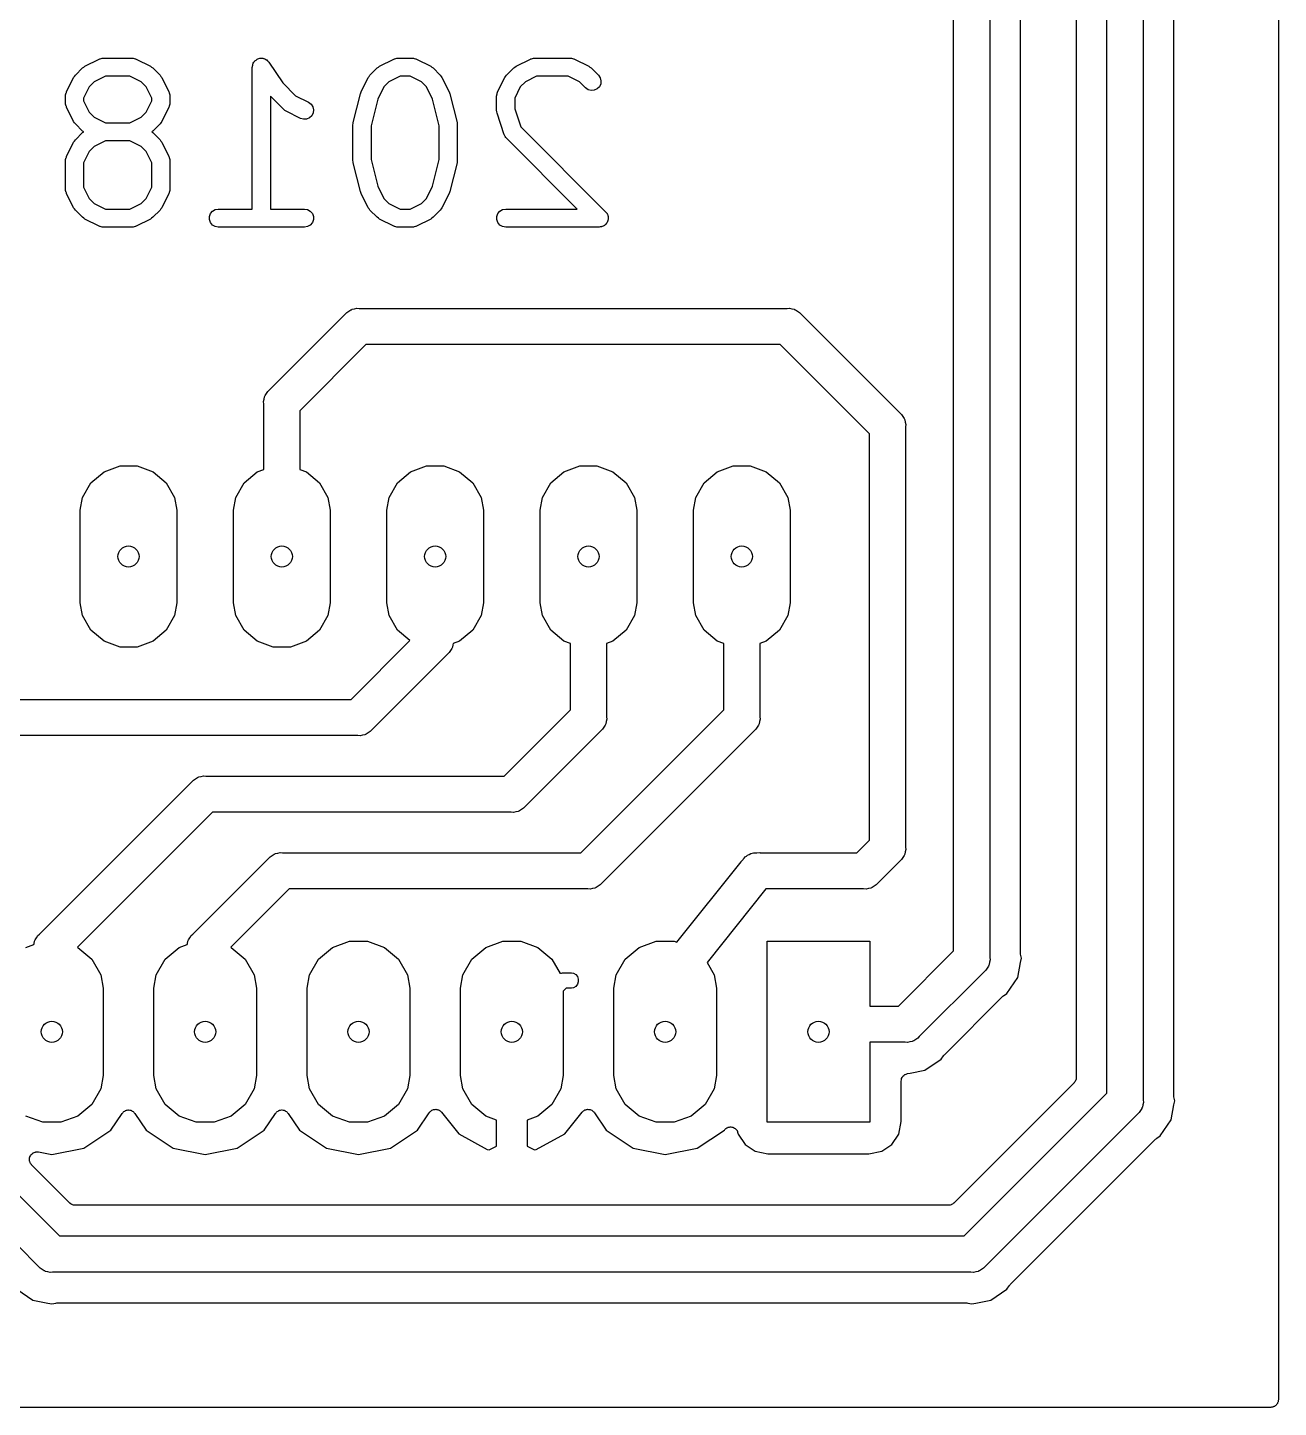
# Model space of a CAD drawing. Extents: x 99.1 to 195.6, y -78.7 to -33.
# Drawn here: x 174.86 to 195.58, y -78.74 to -55.88 of the extents above; entities that cross this region are included whole.
import ezdxf

# ---------------------------------------------------------------- set-up
doc = ezdxf.new("R2010")
doc.units = 0
doc.header["$MEASUREMENT"] = 0
doc.layers.add('BLACK', color=7, linetype='CONTINUOUS')

msp = doc.modelspace()

# ---------------------------------------------------------------- linework, layer by layer
at = {"layer": 'BLACK', "linetype": 'CONTINUOUS'}
for p, q in [((195.58, -33.147), (195.58, -78.613)), ((192.74, -73.5357), (192.74, -46.581)), ((193.34, -46.581), (193.34, -73.6469)), ((192.232, -46.9414), (192.232, -73.2727)), ((193.848, -73.5679), (193.848, -46.9414)), ((190.8, -54.6231), (190.8, -71.2869)), ((190.2, -71.1757), (190.2, -54.7343)), ((191.308, -71.2079), (191.308, -54.7021)), ((175.807, -56.5208), (176.045, -56.4018)), ((176.045, -56.4018), (176.054, -56.3993)), ((176.054, -56.3993), (176.061, -56.395)), ((176.061, -56.395), (176.078, -56.3919)), ((176.078, -56.3919), (176.095, -56.3869)), ((176.095, -56.3869), (176.104, -56.3875)), ((176.104, -56.3875), (176.112, -56.386)), ((176.112, -56.386), (176.589, -56.386)), ((176.589, -56.386), (176.597, -56.3875)), ((176.597, -56.3875), (176.606, -56.3869)), ((176.606, -56.3869), (176.623, -56.3919)), ((176.623, -56.3919), (176.64, -56.395)), ((176.64, -56.395), (176.647, -56.3993)), ((176.647, -56.3993), (176.656, -56.4018)), ((176.656, -56.4018), (176.894, -56.5208)), ((178.597, -56.4695), (178.608, -56.455)), ((178.608, -56.455), (178.617, -56.4395)), ((178.617, -56.4395), (178.623, -56.4342)), ((178.623, -56.4342), (178.628, -56.4275)), ((178.628, -56.4275), (178.643, -56.4176)), ((178.643, -56.4176), (178.656, -56.406)), ((178.656, -56.406), (178.664, -56.4032)), ((178.664, -56.4032), (178.671, -56.3986)), ((178.671, -56.3986), (178.689, -56.3944)), ((178.689, -56.3944), (178.705, -56.3882)), ((178.705, -56.3882), (178.714, -56.3882)), ((178.714, -56.3882), (178.722, -56.3863)), ((178.722, -56.3863), (178.74, -56.3882)), ((178.74, -56.3882), (178.757, -56.3882)), ((178.757, -56.3882), (178.765, -56.3911)), ((178.765, -56.3911), (178.774, -56.392)), ((178.774, -56.392), (178.79, -56.3999)), ((178.79, -56.3999), (178.806, -56.406)), ((178.806, -56.406), (178.813, -56.4114)), ((178.813, -56.4114), (178.82, -56.4151)), ((178.82, -56.4151), (178.833, -56.428)), ((178.833, -56.428), (178.846, -56.4395)), ((178.846, -56.4395), (178.85, -56.4467)), ((178.85, -56.4467), (178.856, -56.4527)), ((178.856, -56.4527), (179.086, -56.7975)), ((180.688, -56.5208), (180.926, -56.4018)), ((180.926, -56.4018), (180.935, -56.3993)), ((180.935, -56.3993), (180.942, -56.395)), ((180.942, -56.395), (180.959, -56.3919)), ((180.959, -56.3919), (180.976, -56.3869)), ((180.976, -56.3869), (180.985, -56.3875)), ((180.985, -56.3875), (180.993, -56.386)), ((180.993, -56.386), (181.231, -56.386)), ((181.231, -56.386), (181.24, -56.3875)), ((181.24, -56.3875), (181.249, -56.3869)), ((181.249, -56.3869), (181.265, -56.3919)), ((181.265, -56.3919), (181.283, -56.395)), ((181.283, -56.395), (181.29, -56.3993)), ((181.29, -56.3993), (181.299, -56.4018)), ((181.299, -56.4018), (181.537, -56.5208)), ((182.95, -56.5208), (183.188, -56.4018)), ((183.188, -56.4018), (183.196, -56.3993)), ((183.196, -56.3993), (183.204, -56.395)), ((183.204, -56.395), (183.221, -56.3919)), ((183.221, -56.3919), (183.238, -56.3869)), ((183.238, -56.3869), (183.247, -56.3875)), ((183.247, -56.3875), (183.255, -56.386)), ((183.255, -56.386), (183.85, -56.386)), ((183.85, -56.386), (183.859, -56.3875)), ((183.859, -56.3875), (183.868, -56.3869)), ((183.868, -56.3869), (183.884, -56.3919)), ((183.884, -56.3919), (183.902, -56.395)), ((183.902, -56.395), (183.909, -56.3993)), ((183.909, -56.3993), (183.918, -56.4018)), ((183.918, -56.4018), (184.156, -56.5208)), ((175.621, -56.707), (175.635, -56.6877)), ((175.635, -56.6877), (175.649, -56.668)), ((175.649, -56.668), (175.768, -56.5489)), ((175.768, -56.5489), (175.788, -56.5352)), ((175.788, -56.5352), (175.807, -56.5208)), ((176.148, -56.686), (175.963, -56.7783)), ((176.553, -56.686), (176.148, -56.686)), ((176.738, -56.7783), (176.553, -56.686)), ((176.894, -56.5208), (176.913, -56.5352)), ((176.913, -56.5352), (176.933, -56.5489)), ((176.933, -56.5489), (177.052, -56.668)), ((177.052, -56.668), (177.066, -56.6877)), ((177.066, -56.6877), (177.08, -56.707)), ((178.581, -56.536), (178.583, -56.5278)), ((178.581, -58.886), (178.581, -56.536)), ((178.582, -56.5195), (178.587, -56.5023)), ((178.583, -56.5278), (178.582, -56.5195)), ((178.587, -56.5023), (178.59, -56.4846)), ((178.59, -56.4846), (178.595, -56.4774)), ((178.595, -56.4774), (178.597, -56.4695)), ((180.502, -56.707), (180.516, -56.6877)), ((180.516, -56.6877), (180.53, -56.668)), ((180.53, -56.668), (180.649, -56.5489)), ((180.649, -56.5489), (180.669, -56.5352)), ((180.669, -56.5352), (180.688, -56.5208)), ((181.029, -56.686), (180.844, -56.7783)), ((181.196, -56.686), (181.029, -56.686)), ((181.381, -56.7783), (181.196, -56.686)), ((181.537, -56.5208), (181.556, -56.5352)), ((181.556, -56.5352), (181.576, -56.5489)), ((181.576, -56.5489), (181.695, -56.668)), ((181.695, -56.668), (181.708, -56.6877)), ((181.708, -56.6877), (181.723, -56.707)), ((182.764, -56.707), (182.778, -56.6877)), ((182.778, -56.6877), (182.792, -56.668)), ((182.792, -56.668), (182.911, -56.5489)), ((182.911, -56.5489), (182.931, -56.5352)), ((182.931, -56.5352), (182.95, -56.5208)), ((183.291, -56.686), (183.106, -56.7783)), ((183.815, -56.686), (183.291, -56.686)), ((184, -56.7783), (183.815, -56.686)), ((184.156, -56.5208), (184.175, -56.5352)), ((184.175, -56.5352), (184.195, -56.5489)), ((184.195, -56.5489), (184.314, -56.668)), ((184.314, -56.668), (184.344, -56.7107)), ((175.502, -56.9451), (175.621, -56.707)), ((175.879, -56.8629), (175.786, -57.0476)), ((175.963, -56.7783), (175.879, -56.8629)), ((176.822, -56.8629), (176.738, -56.7783)), ((176.915, -57.0476), (176.822, -56.8629)), ((177.08, -56.707), (177.199, -56.9451)), ((179.086, -56.7975), (179.296, -57.0079)), ((180.383, -56.9451), (180.502, -56.707)), ((180.759, -56.8629), (180.659, -57.0645)), ((180.844, -56.7783), (180.759, -56.8629)), ((181.465, -56.8629), (181.381, -56.7783)), ((181.566, -57.0645), (181.465, -56.8629)), ((181.723, -56.707), (181.842, -56.9451)), ((182.645, -56.9451), (182.764, -56.707)), ((183.021, -56.8629), (182.929, -57.0476)), ((183.106, -56.7783), (183.021, -56.8629)), ((184.102, -56.8801), (184, -56.7783)), ((184.144, -56.91), (184.102, -56.8801)), ((184.195, -56.9235), (184.144, -56.91)), ((184.246, -56.9189), (184.195, -56.9235)), ((184.294, -56.8969), (184.246, -56.9189)), ((184.33, -56.8601), (184.294, -56.8969)), ((184.353, -56.8129), (184.33, -56.8601)), ((184.344, -56.7107), (184.357, -56.761)), ((184.357, -56.761), (184.353, -56.8129)), ((175.486, -57.0121), (175.488, -57.0036)), ((175.486, -57.1312), (175.486, -57.0121)), ((175.488, -57.1397), (175.486, -57.1312)), ((175.487, -56.995), (175.492, -56.9781)), ((175.488, -57.0036), (175.487, -56.995)), ((175.487, -57.1483), (175.488, -57.1397)), ((175.492, -57.1652), (175.487, -57.1483)), ((175.492, -56.9781), (175.495, -56.9608)), ((175.495, -56.9608), (175.5, -56.9533)), ((175.5, -56.9533), (175.502, -56.9451)), ((175.786, -57.0476), (175.786, -57.0958)), ((175.786, -57.0958), (175.879, -57.2804)), ((176.822, -57.2804), (176.915, -57.0958)), ((176.915, -57.0958), (176.915, -57.0476)), ((177.199, -56.9451), (177.201, -56.9533)), ((177.201, -56.9533), (177.206, -56.9608)), ((177.206, -56.9608), (177.209, -56.9781)), ((177.209, -56.9781), (177.214, -56.995)), ((177.214, -57.1483), (177.209, -57.1652)), ((177.214, -56.995), (177.213, -57.0036)), ((177.213, -57.0036), (177.215, -57.0121)), ((177.215, -57.1312), (177.213, -57.1397)), ((177.213, -57.1397), (177.214, -57.1483)), ((177.215, -57.0121), (177.215, -57.1312)), ((179.102, -57.2373), (178.881, -57.0171)), ((178.881, -57.0171), (178.881, -58.886)), ((179.296, -57.0079), (179.513, -57.1161)), ((179.513, -57.1161), (179.555, -57.1471)), ((179.555, -57.1471), (179.583, -57.1906)), ((180.253, -57.452), (180.372, -56.9758)), ((180.372, -56.9758), (180.378, -56.9608)), ((180.378, -56.9608), (180.383, -56.9451)), ((180.659, -57.0645), (180.548, -57.5068)), ((181.677, -57.5068), (181.566, -57.0645)), ((181.842, -56.9451), (181.846, -56.9608)), ((181.846, -56.9608), (181.853, -56.9758)), ((181.853, -56.9758), (181.972, -57.452)), ((182.629, -57.0121), (182.631, -57.0036)), ((182.629, -57.2502), (182.629, -57.0121)), ((182.63, -56.995), (182.635, -56.9781)), ((182.631, -57.0036), (182.63, -56.995)), ((182.635, -56.9781), (182.638, -56.9608)), ((182.638, -56.9608), (182.642, -56.9533)), ((182.642, -56.9533), (182.645, -56.9451)), ((182.929, -57.0476), (182.929, -57.2259)), ((175.495, -57.1825), (175.492, -57.1652)), ((175.5, -57.19), (175.495, -57.1825)), ((175.502, -57.1983), (175.5, -57.19)), ((175.621, -57.4364), (175.502, -57.1983)), ((175.879, -57.2804), (175.963, -57.3651)), ((175.963, -57.3651), (176.148, -57.4574)), ((176.553, -57.4574), (176.738, -57.3651)), ((176.738, -57.3651), (176.822, -57.2804)), ((177.199, -57.1983), (177.08, -57.4364)), ((177.201, -57.19), (177.199, -57.1983)), ((177.206, -57.1825), (177.201, -57.19)), ((177.209, -57.1652), (177.206, -57.1825)), ((179.121, -57.251), (179.102, -57.2373)), ((179.141, -57.2654), (179.121, -57.251)), ((179.379, -57.3844), (179.141, -57.2654)), ((179.528, -57.3754), (179.481, -57.3961)), ((179.566, -57.3396), (179.528, -57.3754)), ((179.589, -57.293), (179.566, -57.3396)), ((179.583, -57.1906), (179.595, -57.2413)), ((179.595, -57.2413), (179.589, -57.293)), ((182.633, -57.2739), (182.629, -57.2502)), ((182.637, -57.2977), (182.633, -57.2739)), ((182.756, -57.6548), (182.637, -57.2977)), ((182.929, -57.2259), (183.029, -57.5264)), ((175.635, -57.4557), (175.621, -57.4364)), ((175.649, -57.4754), (175.635, -57.4557)), ((175.768, -57.5944), (175.649, -57.4754)), ((175.787, -57.6074), (175.768, -57.5944)), ((176.148, -57.4574), (176.553, -57.4574)), ((176.933, -57.5944), (176.914, -57.6074)), ((177.052, -57.4754), (176.933, -57.5944)), ((177.066, -57.4557), (177.052, -57.4754)), ((177.08, -57.4364), (177.066, -57.4557)), ((179.429, -57.3993), (179.379, -57.3844)), ((179.481, -57.3961), (179.429, -57.3993)), ((180.248, -57.4883), (180.251, -57.4703)), ((180.248, -58.0836), (180.248, -57.4883)), ((180.251, -57.4703), (180.253, -57.452)), ((180.548, -57.5068), (180.548, -58.0651)), ((181.677, -58.0651), (181.677, -57.5068)), ((181.972, -57.452), (181.973, -57.4703)), ((181.973, -57.4703), (181.977, -57.4883)), ((181.977, -57.4883), (181.977, -58.0836)), ((183.029, -57.5264), (184.433, -58.9299)), ((175.502, -58.0165), (175.621, -57.7784)), ((175.621, -57.7784), (175.635, -57.7591)), ((175.635, -57.7591), (175.649, -57.7394)), ((175.649, -57.7394), (175.768, -57.6204)), ((175.768, -57.6204), (175.787, -57.6074)), ((176.148, -57.7574), (175.963, -57.8497)), ((176.553, -57.7574), (176.148, -57.7574)), ((176.738, -57.8497), (176.553, -57.7574)), ((176.914, -57.6074), (176.933, -57.6204)), ((176.933, -57.6204), (177.052, -57.7394)), ((177.052, -57.7394), (177.066, -57.7591)), ((177.066, -57.7591), (177.08, -57.7784)), ((177.08, -57.7784), (177.199, -58.0165)), ((182.76, -57.6624), (182.756, -57.6548)), ((182.762, -57.6708), (182.76, -57.6624)), ((182.772, -57.6852), (182.762, -57.6708)), ((182.781, -57.7006), (182.772, -57.6852)), ((182.787, -57.7064), (182.781, -57.7006)), ((182.792, -57.7134), (182.787, -57.7064)), ((183.965, -58.886), (182.792, -57.7134)), ((175.487, -58.0664), (175.492, -58.0496)), ((175.492, -58.0496), (175.495, -58.0323)), ((175.495, -58.0323), (175.5, -58.0248)), ((175.5, -58.0248), (175.502, -58.0165)), ((175.879, -57.9343), (175.786, -58.119)), ((175.963, -57.8497), (175.879, -57.9343)), ((176.822, -57.9343), (176.738, -57.8497)), ((176.915, -58.119), (176.822, -57.9343)), ((177.199, -58.0165), (177.201, -58.0248)), ((177.201, -58.0248), (177.206, -58.0323)), ((177.206, -58.0323), (177.209, -58.0496)), ((177.209, -58.0496), (177.214, -58.0664)), ((175.486, -58.0836), (175.488, -58.0751)), ((175.486, -58.5598), (175.486, -58.0836)), ((175.488, -58.0751), (175.487, -58.0664)), ((175.786, -58.119), (175.786, -58.5244)), ((176.915, -58.5244), (176.915, -58.119)), ((177.214, -58.0664), (177.213, -58.0751)), ((177.213, -58.0751), (177.215, -58.0836)), ((177.215, -58.0836), (177.215, -58.5598)), ((180.251, -58.1016), (180.248, -58.0836)), ((180.253, -58.12), (180.251, -58.1016)), ((180.372, -58.5961), (180.253, -58.12)), ((180.548, -58.0651), (180.659, -58.5074)), ((181.566, -58.5074), (181.677, -58.0651)), ((181.972, -58.12), (181.853, -58.5961)), ((181.973, -58.1016), (181.972, -58.12)), ((181.977, -58.0836), (181.973, -58.1016)), ((180.659, -58.5074), (180.759, -58.709)), ((181.465, -58.709), (181.566, -58.5074)), ((175.488, -58.5683), (175.486, -58.5598)), ((175.487, -58.5769), (175.488, -58.5683)), ((175.492, -58.5938), (175.487, -58.5769)), ((175.495, -58.6111), (175.492, -58.5938)), ((175.5, -58.6186), (175.495, -58.6111)), ((175.502, -58.6268), (175.5, -58.6186)), ((175.621, -58.8649), (175.502, -58.6268)), ((175.786, -58.5244), (175.879, -58.709)), ((175.879, -58.709), (175.963, -58.7936)), ((176.738, -58.7936), (176.822, -58.709)), ((176.822, -58.709), (176.915, -58.5244)), ((177.199, -58.6268), (177.08, -58.8649)), ((177.201, -58.6186), (177.199, -58.6268)), ((177.206, -58.6111), (177.201, -58.6186)), ((177.209, -58.5938), (177.206, -58.6111)), ((177.214, -58.5769), (177.209, -58.5938)), ((177.215, -58.5598), (177.213, -58.5683)), ((177.213, -58.5683), (177.214, -58.5769)), ((180.378, -58.6111), (180.372, -58.5961)), ((180.383, -58.6268), (180.378, -58.6111)), ((180.502, -58.8649), (180.383, -58.6268)), ((180.759, -58.709), (180.844, -58.7936)), ((181.381, -58.7936), (181.465, -58.709)), ((181.842, -58.6268), (181.723, -58.8649)), ((181.846, -58.6111), (181.842, -58.6268)), ((181.853, -58.5961), (181.846, -58.6111)), ((175.635, -58.8842), (175.621, -58.8649)), ((175.649, -58.9039), (175.635, -58.8842)), ((175.768, -59.023), (175.649, -58.9039)), ((175.963, -58.7936), (176.148, -58.886)), ((176.148, -58.886), (176.553, -58.886)), ((176.553, -58.886), (176.738, -58.7936)), ((177.052, -58.9039), (176.933, -59.023)), ((177.066, -58.8842), (177.052, -58.9039)), ((177.08, -58.8649), (177.066, -58.8842)), ((177.869, -59.0099), (177.887, -58.961)), ((177.887, -58.961), (177.921, -58.921)), ((177.921, -58.921), (177.966, -58.895)), ((177.966, -58.895), (178.017, -58.886)), ((178.017, -58.886), (178.581, -58.886)), ((178.881, -58.886), (179.446, -58.886)), ((179.446, -58.886), (179.497, -58.895)), ((179.497, -58.895), (179.542, -58.921)), ((179.542, -58.921), (179.576, -58.961)), ((179.576, -58.961), (179.593, -59.0099)), ((180.516, -58.8842), (180.502, -58.8649)), ((180.53, -58.9039), (180.516, -58.8842)), ((180.649, -59.023), (180.53, -58.9039)), ((180.844, -58.7936), (181.029, -58.886)), ((181.029, -58.886), (181.196, -58.886)), ((181.196, -58.886), (181.381, -58.7936)), ((181.695, -58.9039), (181.576, -59.023)), ((181.708, -58.8842), (181.695, -58.9039)), ((181.723, -58.8649), (181.708, -58.8842)), ((182.631, -59.0099), (182.649, -58.961)), ((182.649, -58.961), (182.683, -58.921)), ((182.683, -58.921), (182.728, -58.895)), ((182.728, -58.895), (182.779, -58.886)), ((182.779, -58.886), (183.965, -58.886)), ((184.433, -58.9299), (184.444, -58.9459)), ((184.444, -58.9459), (184.457, -58.961)), ((184.457, -58.961), (184.459, -58.9672)), ((184.459, -58.9672), (184.463, -58.9726)), ((184.463, -58.9726), (184.468, -58.9915)), ((175.788, -59.0367), (175.768, -59.023)), ((175.807, -59.0511), (175.788, -59.0367)), ((176.045, -59.1701), (175.807, -59.0511)), ((176.054, -59.1726), (176.045, -59.1701)), ((176.061, -59.1769), (176.054, -59.1726)), ((176.078, -59.18), (176.061, -59.1769)), ((176.095, -59.185), (176.078, -59.18)), ((176.104, -59.1845), (176.095, -59.185)), ((176.112, -59.186), (176.104, -59.1845)), ((176.589, -59.186), (176.112, -59.186)), ((176.597, -59.1844), (176.589, -59.186)), ((176.606, -59.185), (176.597, -59.1844)), ((176.623, -59.18), (176.606, -59.185)), ((176.64, -59.1769), (176.623, -59.18)), ((176.647, -59.1726), (176.64, -59.1769)), ((176.656, -59.1701), (176.647, -59.1726)), ((176.894, -59.0511), (176.656, -59.1701)), ((176.913, -59.0367), (176.894, -59.0511)), ((176.933, -59.023), (176.913, -59.0367)), ((177.869, -59.062), (177.869, -59.0099)), ((177.887, -59.111), (177.869, -59.062)), ((177.921, -59.1509), (177.887, -59.111)), ((177.966, -59.1769), (177.921, -59.1509)), ((178.017, -59.186), (177.966, -59.1769)), ((179.446, -59.186), (178.017, -59.186)), ((179.497, -59.1769), (179.446, -59.186)), ((179.542, -59.1509), (179.497, -59.1769)), ((179.576, -59.111), (179.542, -59.1509)), ((179.593, -59.062), (179.576, -59.111)), ((179.593, -59.0099), (179.593, -59.062)), ((180.669, -59.0368), (180.649, -59.023)), ((180.688, -59.0511), (180.669, -59.0368)), ((180.926, -59.1701), (180.688, -59.0511)), ((180.935, -59.1726), (180.926, -59.1701)), ((180.942, -59.1769), (180.935, -59.1726)), ((180.959, -59.18), (180.942, -59.1769)), ((180.976, -59.185), (180.959, -59.18)), ((180.985, -59.1845), (180.976, -59.185)), ((180.993, -59.186), (180.985, -59.1845)), ((181.231, -59.186), (180.993, -59.186)), ((181.24, -59.1844), (181.231, -59.186)), ((181.249, -59.185), (181.24, -59.1844)), ((181.265, -59.18), (181.249, -59.185)), ((181.283, -59.1769), (181.265, -59.18)), ((181.29, -59.1726), (181.283, -59.1769)), ((181.299, -59.1701), (181.29, -59.1726)), ((181.537, -59.0511), (181.299, -59.1701)), ((181.556, -59.0367), (181.537, -59.0511)), ((181.576, -59.023), (181.556, -59.0367)), ((182.631, -59.062), (182.631, -59.0099)), ((182.649, -59.111), (182.631, -59.062)), ((182.683, -59.1509), (182.649, -59.111)), ((182.728, -59.1769), (182.683, -59.1509)), ((182.779, -59.186), (182.728, -59.1769)), ((184.327, -59.186), (182.779, -59.186)), ((184.346, -59.1825), (184.327, -59.186)), ((184.365, -59.1808), (184.346, -59.1825)), ((184.371, -59.1781), (184.365, -59.1808)), ((184.378, -59.1769), (184.371, -59.1781)), ((184.395, -59.1671), (184.378, -59.1769)), ((184.413, -59.1588), (184.395, -59.1671)), ((184.417, -59.1542), (184.413, -59.1588)), ((184.423, -59.1509), (184.417, -59.1542)), ((184.436, -59.1358), (184.423, -59.1509)), ((184.45, -59.122), (184.436, -59.1358)), ((184.452, -59.116), (184.45, -59.122)), ((184.457, -59.111), (184.452, -59.116)), ((184.463, -59.0925), (184.457, -59.111)), ((184.472, -59.0748), (184.463, -59.0925)), ((184.468, -58.9915), (184.474, -59.0099)), ((184.474, -59.062), (184.472, -59.0682)), ((184.472, -59.0682), (184.472, -59.0748)), ((184.474, -59.0099), (184.474, -59.0165)), ((184.474, -59.0165), (184.476, -59.0229)), ((184.476, -59.0229), (184.474, -59.0424)), ((184.474, -59.0424), (184.474, -59.062)), ((180.179, -60.5797), (180.211, -60.5569)), ((180.211, -60.5569), (180.224, -60.5534)), ((180.224, -60.5534), (180.236, -60.5467)), ((180.236, -60.5467), (180.275, -60.5398)), ((180.275, -60.5398), (180.313, -60.5295)), ((180.313, -60.5295), (180.353, -60.533)), ((180.353, -60.533), (187.439, -60.533)), ((187.439, -60.533), (187.479, -60.5295)), ((187.479, -60.5295), (187.517, -60.5398)), ((187.517, -60.5398), (187.556, -60.5467)), ((187.556, -60.5467), (187.568, -60.5534)), ((187.568, -60.5534), (187.581, -60.5569)), ((187.581, -60.5569), (187.613, -60.5797)), ((178.867, -61.8816), (180.119, -60.6301)), ((180.119, -60.6301), (180.144, -60.5996)), ((180.144, -60.5996), (180.179, -60.5797)), ((187.613, -60.5797), (187.648, -60.5996)), ((187.648, -60.5996), (187.673, -60.6301)), ((187.673, -60.6301), (189.306, -62.2626)), ((180.464, -61.133), (179.37, -62.2273)), ((187.328, -61.133), (180.464, -61.133)), ((188.803, -62.6083), (187.328, -61.133)), ((178.794, -61.9743), (178.817, -61.9417)), ((178.817, -61.9417), (178.837, -61.9072)), ((178.837, -61.9072), (178.867, -61.8816)), ((178.767, -62.0764), (178.777, -62.038)), ((178.77, -62.1161), (178.767, -62.0764)), ((178.77, -63.2008), (178.77, -62.1161)), ((178.777, -62.038), (178.784, -61.9988)), ((178.784, -61.9988), (178.79, -61.9872)), ((178.79, -61.9872), (178.794, -61.9743)), ((179.37, -62.2273), (179.37, -63.2008)), ((189.306, -62.2626), (189.336, -62.2882)), ((189.336, -62.2882), (189.356, -62.3227)), ((189.356, -62.3227), (189.379, -62.3553)), ((189.379, -62.3553), (189.383, -62.3682)), ((189.383, -62.3682), (189.389, -62.3798)), ((189.389, -62.3798), (189.396, -62.419)), ((188.803, -69.3447), (188.803, -62.6083)), ((189.396, -62.419), (189.406, -62.4574)), ((189.406, -62.4574), (189.403, -62.4971)), ((189.403, -62.4971), (189.403, -69.4559)), ((175.908, -63.4208), (176.124, -63.2395)), ((176.124, -63.2395), (176.389, -63.143)), ((176.389, -63.143), (176.671, -63.143)), ((176.671, -63.143), (176.936, -63.2395)), ((176.936, -63.2395), (177.152, -63.4208)), ((178.448, -63.4208), (178.664, -63.2395)), ((178.664, -63.2395), (178.77, -63.2008)), ((179.37, -63.2008), (179.476, -63.2395)), ((179.476, -63.2395), (179.692, -63.4208)), ((180.988, -63.4208), (181.204, -63.2395)), ((181.204, -63.2395), (181.469, -63.143)), ((181.469, -63.143), (181.751, -63.143)), ((181.751, -63.143), (182.016, -63.2395)), ((182.016, -63.2395), (182.232, -63.4208)), ((183.528, -63.4208), (183.744, -63.2395)), ((183.744, -63.2395), (184.009, -63.143)), ((184.009, -63.143), (184.291, -63.143)), ((184.291, -63.143), (184.556, -63.2395)), ((184.556, -63.2395), (184.772, -63.4208)), ((186.068, -63.4208), (186.284, -63.2395)), ((186.284, -63.2395), (186.549, -63.143)), ((186.549, -63.143), (186.831, -63.143)), ((186.831, -63.143), (187.096, -63.2395)), ((187.096, -63.2395), (187.312, -63.4208)), ((175.767, -63.6652), (175.908, -63.4208)), ((177.152, -63.4208), (177.293, -63.6652)), ((178.307, -63.6652), (178.448, -63.4208)), ((179.692, -63.4208), (179.833, -63.6652)), ((180.847, -63.6652), (180.988, -63.4208)), ((182.232, -63.4208), (182.373, -63.6652)), ((183.387, -63.6652), (183.528, -63.4208)), ((184.772, -63.4208), (184.913, -63.6652)), ((185.927, -63.6652), (186.068, -63.4208)), ((187.312, -63.4208), (187.453, -63.6652)), ((175.73, -63.873), (175.767, -63.6652)), ((177.293, -63.6652), (177.33, -63.873)), ((178.27, -63.873), (178.307, -63.6652)), ((179.833, -63.6652), (179.87, -63.873)), ((180.81, -63.873), (180.847, -63.6652)), ((182.373, -63.6652), (182.41, -63.873)), ((183.35, -63.873), (183.387, -63.6652)), ((184.913, -63.6652), (184.95, -63.873)), ((185.89, -63.873), (185.927, -63.6652)), ((187.453, -63.6652), (187.49, -63.873)), ((175.73, -65.413), (175.73, -63.873)), ((177.33, -63.873), (177.33, -65.413)), ((178.27, -65.413), (178.27, -63.873)), ((179.87, -63.873), (179.87, -65.413)), ((180.81, -65.413), (180.81, -63.873)), ((182.41, -63.873), (182.41, -65.413)), ((183.35, -65.413), (183.35, -63.873)), ((184.95, -63.873), (184.95, -65.413)), ((185.89, -65.413), (185.89, -63.873)), ((187.49, -63.873), (187.49, -65.413)), ((175.767, -65.6208), (175.73, -65.413)), ((177.33, -65.413), (177.293, -65.6208)), ((178.307, -65.6208), (178.27, -65.413)), ((179.87, -65.413), (179.833, -65.6208)), ((180.847, -65.6208), (180.81, -65.413)), ((182.41, -65.413), (182.373, -65.6208)), ((183.387, -65.6208), (183.35, -65.413)), ((184.95, -65.413), (184.913, -65.6208)), ((185.927, -65.6208), (185.89, -65.413)), ((187.49, -65.413), (187.453, -65.6208)), ((175.908, -65.8652), (175.767, -65.6208)), ((177.293, -65.6208), (177.152, -65.8652)), ((178.448, -65.8652), (178.307, -65.6208)), ((179.833, -65.6208), (179.692, -65.8652)), ((180.988, -65.8652), (180.847, -65.6208)), ((182.373, -65.6208), (182.232, -65.8652)), ((183.528, -65.8652), (183.387, -65.6208)), ((184.913, -65.6208), (184.772, -65.8652)), ((186.068, -65.8652), (185.927, -65.6208)), ((187.453, -65.6208), (187.312, -65.8652)), ((176.124, -66.0465), (175.908, -65.8652)), ((176.389, -66.143), (176.124, -66.0465)), ((176.936, -66.0465), (176.671, -66.143)), ((177.152, -65.8652), (176.936, -66.0465)), ((178.664, -66.0465), (178.448, -65.8652)), ((178.929, -66.143), (178.664, -66.0465)), ((179.476, -66.0465), (179.211, -66.143)), ((179.692, -65.8652), (179.476, -66.0465)), ((180.216, -67.01), (181.19, -66.0353)), ((181.19, -66.0353), (180.988, -65.8652)), ((182.016, -66.0465), (181.908, -66.0858)), ((182.232, -65.8652), (182.016, -66.0465)), ((183.744, -66.0465), (183.528, -65.8652)), ((183.85, -66.0852), (183.744, -66.0465)), ((184.556, -66.0465), (184.45, -66.0852)), ((184.772, -65.8652), (184.556, -66.0465)), ((186.284, -66.0465), (186.068, -65.8652)), ((186.39, -66.0852), (186.284, -66.0465)), ((187.096, -66.0465), (186.99, -66.0852)), ((187.312, -65.8652), (187.096, -66.0465)), ((176.671, -66.143), (176.389, -66.143)), ((179.211, -66.143), (178.929, -66.143)), ((181.813, -66.2614), (180.561, -67.5129)), ((181.843, -66.2358), (181.813, -66.2614)), ((181.863, -66.2013), (181.843, -66.2358)), ((181.886, -66.1687), (181.863, -66.2013)), ((181.89, -66.1558), (181.886, -66.1687)), ((181.896, -66.1442), (181.89, -66.1558)), ((181.903, -66.105), (181.896, -66.1442)), ((181.908, -66.0858), (181.903, -66.105)), ((183.85, -67.1857), (183.85, -66.0852)), ((184.45, -66.0852), (184.45, -67.2969)), ((186.39, -67.1857), (186.39, -66.0852)), ((186.99, -66.0852), (186.99, -67.2969)), ((174.526, -67.01), (180.216, -67.01)), ((182.756, -68.28), (183.85, -67.1857)), ((184.026, -69.55), (186.39, -67.1857)), ((184.43, -67.4258), (184.426, -67.4387)), ((184.436, -67.4142), (184.43, -67.4258)), ((184.443, -67.375), (184.436, -67.4142)), ((184.453, -67.3366), (184.443, -67.375)), ((184.45, -67.2969), (184.453, -67.3366)), ((186.97, -67.4258), (186.966, -67.4387)), ((186.976, -67.4142), (186.97, -67.4258)), ((186.983, -67.375), (186.976, -67.4142)), ((186.993, -67.3366), (186.983, -67.375)), ((186.99, -67.2969), (186.993, -67.3366)), ((180.327, -67.61), (174.606, -67.61)), ((180.367, -67.6135), (180.327, -67.61)), ((180.405, -67.6032), (180.367, -67.6135)), ((180.444, -67.5963), (180.405, -67.6032)), ((180.456, -67.5896), (180.444, -67.5963)), ((180.469, -67.5861), (180.456, -67.5896)), ((180.501, -67.5633), (180.469, -67.5861)), ((180.536, -67.5434), (180.501, -67.5633)), ((180.561, -67.5129), (180.536, -67.5434)), ((184.353, -67.5314), (183.101, -68.7829)), ((184.383, -67.5058), (184.353, -67.5314)), ((186.893, -67.5314), (184.371, -70.0529)), ((184.403, -67.4713), (184.383, -67.5058)), ((184.426, -67.4387), (184.403, -67.4713)), ((186.923, -67.5058), (186.893, -67.5314)), ((186.943, -67.4713), (186.923, -67.5058)), ((186.966, -67.4387), (186.943, -67.4713)), ((177.579, -68.3771), (177.604, -68.3466)), ((177.604, -68.3466), (177.639, -68.3267)), ((177.639, -68.3267), (177.671, -68.3039)), ((177.671, -68.3039), (177.684, -68.3004)), ((177.684, -68.3004), (177.696, -68.2937)), ((177.696, -68.2937), (177.735, -68.2868)), ((177.735, -68.2868), (177.773, -68.2765)), ((177.773, -68.2765), (177.813, -68.28)), ((177.813, -68.28), (182.756, -68.28)), ((175.057, -70.8986), (177.579, -68.3771)), ((183.101, -68.7829), (183.076, -68.8134)), ((177.924, -68.88), (175.687, -71.1177)), ((182.867, -68.88), (177.924, -68.88)), ((182.907, -68.8835), (182.867, -68.88)), ((182.945, -68.8732), (182.907, -68.8835)), ((182.984, -68.8663), (182.945, -68.8732)), ((182.996, -68.8596), (182.984, -68.8663)), ((183.009, -68.8561), (182.996, -68.8596)), ((183.041, -68.8333), (183.009, -68.8561)), ((183.076, -68.8134), (183.041, -68.8333)), ((188.598, -69.55), (188.803, -69.3447)), ((189.403, -69.4559), (189.406, -69.4956)), ((177.597, -70.8986), (178.849, -69.6471)), ((178.849, -69.6471), (178.874, -69.6166)), ((178.874, -69.6166), (178.909, -69.5967)), ((178.909, -69.5967), (178.941, -69.5739)), ((178.941, -69.5739), (178.954, -69.5704)), ((178.954, -69.5704), (178.966, -69.5637)), ((178.966, -69.5637), (179.005, -69.5568)), ((179.005, -69.5568), (179.043, -69.5465)), ((179.043, -69.5465), (179.083, -69.55)), ((179.083, -69.55), (184.026, -69.55)), ((185.614, -71.0329), (186.679, -69.7011)), ((186.679, -69.7011), (186.68, -69.6977)), ((186.68, -69.6977), (186.712, -69.6599)), ((186.712, -69.6599), (186.726, -69.6421)), ((186.726, -69.6421), (186.729, -69.6398)), ((186.729, -69.6398), (186.748, -69.6166)), ((186.748, -69.6166), (186.768, -69.6051)), ((186.768, -69.6051), (186.786, -69.5898)), ((186.786, -69.5898), (186.814, -69.5788)), ((186.814, -69.5788), (186.84, -69.5637)), ((186.84, -69.5637), (186.863, -69.5597)), ((186.863, -69.5597), (186.884, -69.5513)), ((186.884, -69.5513), (186.914, -69.5506)), ((186.914, -69.5506), (186.918, -69.55)), ((186.918, -69.55), (186.941, -69.55)), ((186.941, -69.55), (186.99, -69.5488)), ((186.99, -69.5488), (186.993, -69.55)), ((186.993, -69.55), (188.598, -69.55)), ((189.306, -69.6904), (188.943, -70.0529)), ((189.336, -69.6648), (189.306, -69.6904)), ((189.356, -69.6303), (189.336, -69.6648)), ((189.379, -69.5977), (189.356, -69.6303)), ((189.383, -69.5848), (189.379, -69.5977)), ((189.389, -69.5732), (189.383, -69.5848)), ((189.396, -69.534), (189.389, -69.5732)), ((189.406, -69.4956), (189.396, -69.534)), ((179.194, -70.15), (178.227, -71.1177)), ((184.137, -70.15), (179.194, -70.15)), ((184.177, -70.1535), (184.137, -70.15)), ((184.215, -70.1432), (184.177, -70.1535)), ((184.254, -70.1363), (184.215, -70.1432)), ((184.266, -70.1296), (184.254, -70.1363)), ((184.279, -70.1261), (184.266, -70.1296)), ((184.311, -70.1033), (184.279, -70.1261)), ((184.346, -70.0834), (184.311, -70.1033)), ((184.371, -70.0529), (184.346, -70.0834)), ((187.088, -70.15), (186.114, -71.3683)), ((188.709, -70.15), (187.088, -70.15)), ((188.749, -70.1535), (188.709, -70.15)), ((188.787, -70.1432), (188.749, -70.1535)), ((188.826, -70.1363), (188.787, -70.1432)), ((188.838, -70.1296), (188.826, -70.1363)), ((188.851, -70.1261), (188.838, -70.1296)), ((188.883, -70.1033), (188.851, -70.1261)), ((188.918, -70.0834), (188.883, -70.1033)), ((188.943, -70.0529), (188.918, -70.0834)), ((174.828, -71.1195), (174.963, -71.0707)), ((174.963, -71.0707), (174.967, -71.055)), ((174.967, -71.055), (174.974, -71.0158)), ((174.974, -71.0158), (174.98, -71.0042)), ((174.98, -71.0042), (174.984, -70.9913)), ((174.984, -70.9913), (175.007, -70.9587)), ((175.007, -70.9587), (175.027, -70.9242)), ((175.027, -70.9242), (175.057, -70.8986)), ((177.368, -71.1195), (177.503, -71.0707)), ((177.503, -71.0707), (177.507, -71.055)), ((177.507, -71.055), (177.514, -71.0158)), ((177.514, -71.0158), (177.52, -71.0042)), ((177.52, -71.0042), (177.524, -70.9913)), ((177.524, -70.9913), (177.547, -70.9587)), ((177.547, -70.9587), (177.567, -70.9242)), ((177.567, -70.9242), (177.597, -70.8986)), ((179.908, -71.1195), (180.19, -71.017)), ((180.19, -71.017), (180.49, -71.017)), ((180.49, -71.017), (180.772, -71.1195)), ((182.448, -71.1195), (182.73, -71.017)), ((182.73, -71.017), (183.03, -71.017)), ((183.03, -71.017), (183.312, -71.1195)), ((184.988, -71.1195), (185.27, -71.017)), ((185.27, -71.017), (185.57, -71.017)), ((185.57, -71.017), (185.614, -71.0329)), ((187.11, -74.017), (187.11, -71.017)), ((187.11, -71.017), (188.81, -71.017)), ((188.81, -71.017), (188.81, -72.09)), ((175.687, -71.1177), (175.692, -71.1195)), ((175.692, -71.1195), (175.921, -71.3122)), ((175.921, -71.3122), (176.071, -71.5718)), ((176.989, -71.5718), (177.139, -71.3122)), ((177.139, -71.3122), (177.368, -71.1195)), ((178.227, -71.1177), (178.232, -71.1195)), ((178.232, -71.1195), (178.461, -71.3122)), ((178.461, -71.3122), (178.611, -71.5718)), ((179.529, -71.5718), (179.679, -71.3122)), ((179.679, -71.3122), (179.908, -71.1195)), ((180.772, -71.1195), (181.001, -71.3122)), ((181.001, -71.3122), (181.151, -71.5718)), ((182.069, -71.5718), (182.219, -71.3122)), ((182.219, -71.3122), (182.448, -71.1195)), ((183.312, -71.1195), (183.541, -71.3122)), ((183.541, -71.3122), (183.679, -71.5512)), ((184.609, -71.5718), (184.759, -71.3122)), ((184.759, -71.3122), (184.988, -71.1195)), ((189.286, -72.09), (190.2, -71.1757)), ((190.8, -71.2869), (190.803, -71.3266)), ((191.31, -71.2202), (191.308, -71.2079)), ((191.31, -71.2327), (191.31, -71.2202)), ((191.324, -71.3), (191.31, -71.2327)), ((191.31, -71.3673), (191.324, -71.3)), ((183.679, -71.5512), (183.682, -71.5505)), ((183.682, -71.5505), (183.687, -71.5477)), ((183.687, -71.5477), (183.703, -71.5448)), ((183.703, -71.5448), (183.719, -71.5406)), ((183.719, -71.5406), (183.735, -71.542)), ((183.735, -71.542), (183.868, -71.542)), ((183.868, -71.542), (183.9, -71.5477)), ((183.9, -71.5477), (183.939, -71.5698)), ((186.114, -71.3683), (186.231, -71.5718)), ((190.703, -71.5214), (189.631, -72.5929)), ((190.733, -71.4958), (190.703, -71.5214)), ((190.753, -71.4613), (190.733, -71.4958)), ((190.776, -71.4287), (190.753, -71.4613)), ((190.78, -71.4158), (190.776, -71.4287)), ((190.786, -71.4042), (190.78, -71.4158)), ((190.793, -71.365), (190.786, -71.4042)), ((190.803, -71.3266), (190.793, -71.365)), ((191.261, -71.6153), (191.31, -71.3673)), ((176.071, -71.5718), (176.11, -71.7926)), ((176.95, -71.7926), (176.989, -71.5718)), ((178.611, -71.5718), (178.65, -71.7926)), ((179.49, -71.7926), (179.529, -71.5718)), ((181.151, -71.5718), (181.19, -71.7926)), ((182.03, -71.7926), (182.069, -71.5718)), ((183.939, -71.7642), (183.9, -71.7863)), ((183.939, -71.5698), (183.967, -71.6035)), ((183.967, -71.7305), (183.939, -71.7642)), ((183.967, -71.6035), (183.982, -71.645)), ((183.982, -71.689), (183.967, -71.7305)), ((183.982, -71.645), (183.982, -71.689)), ((184.57, -71.7926), (184.609, -71.5718)), ((186.231, -71.5718), (186.27, -71.7926)), ((191.083, -71.8825), (191.261, -71.6153)), ((176.11, -71.7926), (176.11, -73.2414)), ((176.95, -73.2414), (176.95, -71.7926)), ((178.65, -71.7926), (178.65, -73.2414)), ((179.49, -73.2414), (179.49, -71.7926)), ((181.19, -71.7926), (181.19, -73.2414)), ((182.03, -73.2414), (182.03, -71.7926)), ((183.782, -71.792), (183.73, -71.8438)), ((183.73, -71.8438), (183.73, -73.2414)), ((183.868, -71.792), (183.782, -71.792)), ((183.9, -71.7863), (183.868, -71.792)), ((184.57, -73.2414), (184.57, -71.7926)), ((186.27, -71.7926), (186.27, -73.2414)), ((190.046, -72.8962), (191.006, -71.9365)), ((191.006, -71.9365), (191.016, -71.9293)), ((191.016, -71.9293), (191.025, -71.9207)), ((191.025, -71.9207), (191.083, -71.8825)), ((188.81, -72.09), (189.286, -72.09)), ((189.397, -72.69), (188.81, -72.69)), ((188.81, -72.69), (188.81, -74.017)), ((189.437, -72.6935), (189.397, -72.69)), ((189.475, -72.6832), (189.437, -72.6935)), ((189.514, -72.6763), (189.475, -72.6832)), ((189.526, -72.6696), (189.514, -72.6763)), ((189.539, -72.6661), (189.526, -72.6696)), ((189.571, -72.6433), (189.539, -72.6661)), ((189.606, -72.6234), (189.571, -72.6433)), ((189.631, -72.5929), (189.606, -72.6234)), ((189.993, -72.9725), (190.031, -72.9155)), ((190.031, -72.9155), (190.039, -72.9065)), ((190.039, -72.9065), (190.046, -72.8962)), ((189.477, -73.2004), (189.725, -73.1511)), ((189.725, -73.1511), (189.993, -72.9725)), ((176.11, -73.2414), (176.071, -73.4622)), ((176.989, -73.4622), (176.95, -73.2414)), ((178.65, -73.2414), (178.611, -73.4622)), ((179.529, -73.4622), (179.49, -73.2414)), ((181.19, -73.2414), (181.151, -73.4622)), ((182.069, -73.4622), (182.03, -73.2414)), ((183.73, -73.2414), (183.691, -73.4622)), ((184.609, -73.4622), (184.57, -73.2414)), ((186.27, -73.2414), (186.231, -73.4622)), ((189.33, -73.3339), (189.334, -73.3135)), ((189.33, -74.0045), (189.33, -73.3339)), ((189.334, -73.3135), (189.337, -73.2931)), ((189.337, -73.2931), (189.338, -73.2918)), ((189.338, -73.2904), (189.348, -73.2725)), ((189.338, -73.2918), (189.338, -73.2904)), ((189.348, -73.2725), (189.358, -73.2544)), ((189.358, -73.2544), (189.359, -73.2535)), ((189.359, -73.2535), (189.36, -73.2522)), ((189.36, -73.2522), (189.376, -73.2389)), ((189.376, -73.2389), (189.392, -73.2253)), ((189.392, -73.2253), (189.393, -73.2248)), ((189.393, -73.2248), (189.394, -73.2239)), ((189.394, -73.2239), (189.413, -73.2168)), ((189.413, -73.2168), (189.433, -73.2093)), ((189.433, -73.2093), (189.477, -73.2004)), ((189.477, -73.2004), (189.477, -73.2004)), ((192.195, -73.3625), (190.203, -75.3548)), ((192.198, -73.3579), (192.195, -73.3625)), ((192.202, -73.3543), (192.198, -73.3579)), ((192.211, -73.34), (192.202, -73.3543)), ((192.22, -73.3264), (192.211, -73.34)), ((192.222, -73.321), (192.22, -73.3264)), ((192.224, -73.3161), (192.222, -73.321)), ((192.227, -73.2998), (192.224, -73.3161)), ((192.232, -73.2838), (192.227, -73.2998)), ((192.232, -73.2727), (192.231, -73.2782)), ((192.231, -73.2782), (192.232, -73.2838)), ((176.071, -73.4622), (175.921, -73.7218)), ((177.139, -73.7218), (176.989, -73.4622)), ((178.611, -73.4622), (178.461, -73.7218)), ((179.679, -73.7218), (179.529, -73.4622)), ((181.151, -73.4622), (181.001, -73.7218)), ((182.219, -73.7218), (182.069, -73.4622)), ((183.691, -73.4622), (183.541, -73.7218)), ((184.759, -73.7218), (184.609, -73.4622)), ((186.231, -73.4622), (186.081, -73.7218)), ((190.376, -75.9), (192.74, -73.5357)), ((193.85, -73.5802), (193.848, -73.5679)), ((193.85, -73.5927), (193.85, -73.5802)), ((193.864, -73.66), (193.85, -73.5927)), ((173.286, -73.8017), (175.384, -75.9)), ((175.921, -73.7218), (175.692, -73.9145)), ((176.449, -73.8429), (176.455, -73.8368)), ((176.455, -73.8368), (176.467, -73.8307)), ((176.467, -73.8307), (176.479, -73.823)), ((176.479, -73.823), (176.487, -73.821)), ((176.487, -73.821), (176.494, -73.8173)), ((176.494, -73.8173), (176.508, -73.8158)), ((176.508, -73.8158), (176.522, -73.8125)), ((176.522, -73.8125), (176.53, -73.8134)), ((176.53, -73.8134), (176.538, -73.8125)), ((176.538, -73.8125), (176.552, -73.8158)), ((176.552, -73.8158), (176.566, -73.8173)), ((176.566, -73.8173), (176.573, -73.821)), ((176.573, -73.821), (176.581, -73.823)), ((176.581, -73.823), (176.593, -73.8307)), ((176.593, -73.8307), (176.605, -73.8368)), ((176.605, -73.8368), (176.611, -73.8429)), ((177.368, -73.9145), (177.139, -73.7218)), ((178.461, -73.7218), (178.232, -73.9145)), ((178.989, -73.8429), (178.995, -73.8368)), ((178.995, -73.8368), (179.007, -73.8307)), ((179.007, -73.8307), (179.019, -73.823)), ((179.019, -73.823), (179.027, -73.821)), ((179.027, -73.821), (179.034, -73.8173)), ((179.034, -73.8173), (179.048, -73.8158)), ((179.048, -73.8158), (179.062, -73.8125)), ((179.062, -73.8125), (179.07, -73.8134)), ((179.07, -73.8134), (179.078, -73.8125)), ((179.078, -73.8125), (179.092, -73.8158)), ((179.092, -73.8158), (179.106, -73.8173)), ((179.106, -73.8173), (179.113, -73.821)), ((179.113, -73.821), (179.121, -73.823)), ((179.121, -73.823), (179.133, -73.8307)), ((179.133, -73.8307), (179.145, -73.8368)), ((179.145, -73.8368), (179.151, -73.8429)), ((179.908, -73.9145), (179.679, -73.7218)), ((181.001, -73.7218), (180.772, -73.9145)), ((181.522, -73.8445), (181.533, -73.8359)), ((181.533, -73.8359), (181.542, -73.826)), ((181.542, -73.826), (181.55, -73.8222)), ((181.55, -73.8222), (181.556, -73.817)), ((181.556, -73.817), (181.569, -73.8126)), ((181.569, -73.8126), (181.582, -73.8065)), ((181.582, -73.8065), (181.59, -73.8056)), ((181.59, -73.8056), (181.598, -73.8029)), ((181.598, -73.8029), (181.612, -73.8032)), ((181.612, -73.8032), (181.626, -73.8017)), ((181.626, -73.8017), (181.634, -73.8037)), ((181.634, -73.8037), (181.642, -73.8039)), ((181.642, -73.8039), (181.655, -73.8089)), ((181.655, -73.8089), (181.668, -73.8122)), ((181.668, -73.8122), (181.675, -73.8169)), ((181.675, -73.8169), (181.683, -73.82)), ((181.683, -73.82), (181.694, -73.829)), ((181.694, -73.829), (181.705, -73.8367)), ((181.705, -73.8367), (181.71, -73.8435)), ((182.448, -73.9145), (182.219, -73.7218)), ((183.541, -73.7218), (183.312, -73.9145)), ((184.05, -73.8435), (184.055, -73.8367)), ((184.055, -73.8367), (184.066, -73.829)), ((184.066, -73.829), (184.077, -73.82)), ((184.077, -73.82), (184.085, -73.8169)), ((184.085, -73.8169), (184.092, -73.8122)), ((184.092, -73.8122), (184.105, -73.8089)), ((184.105, -73.8089), (184.118, -73.8039)), ((184.118, -73.8039), (184.126, -73.8037)), ((184.126, -73.8037), (184.134, -73.8017)), ((184.134, -73.8017), (184.148, -73.8032)), ((184.148, -73.8032), (184.162, -73.8029)), ((184.162, -73.8029), (184.17, -73.8056)), ((184.17, -73.8056), (184.178, -73.8065)), ((184.178, -73.8065), (184.191, -73.8126)), ((184.191, -73.8126), (184.204, -73.817)), ((184.204, -73.817), (184.21, -73.8222)), ((184.21, -73.8222), (184.218, -73.826)), ((184.218, -73.826), (184.227, -73.8359)), ((184.227, -73.8359), (184.238, -73.8445)), ((184.988, -73.9145), (184.759, -73.7218)), ((186.081, -73.7218), (185.852, -73.9145)), ((193.293, -73.8213), (193.273, -73.8558)), ((193.316, -73.7887), (193.293, -73.8213)), ((193.32, -73.7758), (193.316, -73.7887)), ((193.326, -73.7642), (193.32, -73.7758)), ((193.333, -73.725), (193.326, -73.7642)), ((193.343, -73.6866), (193.333, -73.725)), ((193.34, -73.6469), (193.343, -73.6866)), ((193.801, -73.9753), (193.85, -73.7273)), ((193.85, -73.7273), (193.864, -73.66)), ((193.85, -73.7273), (193.85, -73.7273)), ((175.039, -76.4029), (172.653, -74.017)), ((175.11, -74.017), (174.828, -73.9145)), ((175.41, -74.017), (175.11, -74.017)), ((175.692, -73.9145), (175.41, -74.017)), ((176.239, -74.1461), (176.424, -73.8687)), ((176.424, -73.8687), (176.434, -73.8587)), ((176.434, -73.8587), (176.442, -73.8475)), ((176.442, -73.8475), (176.449, -73.8429)), ((176.611, -73.8429), (176.618, -73.8475)), ((176.618, -73.8475), (176.626, -73.8587)), ((176.626, -73.8587), (176.636, -73.8687)), ((176.636, -73.8687), (176.821, -74.1461)), ((177.65, -74.017), (177.368, -73.9145)), ((177.95, -74.017), (177.65, -74.017)), ((178.232, -73.9145), (177.95, -74.017)), ((178.779, -74.1461), (178.964, -73.8687)), ((178.964, -73.8687), (178.974, -73.8587)), ((178.974, -73.8587), (178.982, -73.8475)), ((178.982, -73.8475), (178.989, -73.8429)), ((179.151, -73.8429), (179.158, -73.8475)), ((179.158, -73.8475), (179.166, -73.8587)), ((179.166, -73.8587), (179.176, -73.8687)), ((179.176, -73.8687), (179.361, -74.1461)), ((180.19, -74.017), (179.908, -73.9145)), ((180.49, -74.017), (180.19, -74.017)), ((180.772, -73.9145), (180.49, -74.017)), ((181.319, -74.1461), (181.512, -73.8579)), ((181.512, -73.8579), (181.517, -73.8517)), ((181.517, -73.8517), (181.522, -73.8445)), ((181.71, -73.8435), (181.716, -73.8491)), ((181.716, -73.8491), (182.003, -74.2078)), ((182.626, -73.9791), (182.448, -73.9145)), ((182.626, -74.4106), (182.626, -73.9791)), ((183.312, -73.9145), (183.134, -73.9791)), ((183.134, -73.9791), (183.134, -74.4106)), ((183.757, -74.2078), (184.044, -73.8491)), ((184.044, -73.8491), (184.05, -73.8435)), ((184.238, -73.8445), (184.243, -73.8517)), ((184.243, -73.8517), (184.248, -73.8579)), ((184.248, -73.8579), (184.441, -74.1461)), ((185.27, -74.017), (184.988, -73.9145)), ((185.57, -74.017), (185.27, -74.017)), ((185.852, -73.9145), (185.57, -74.017)), ((188.81, -74.017), (187.11, -74.017)), ((189.289, -74.2152), (189.33, -74.0045)), ((193.243, -73.8814), (190.721, -76.4029)), ((193.273, -73.8558), (193.243, -73.8814)), ((193.623, -74.2425), (193.801, -73.9753)), ((175.79, -74.4462), (176.239, -74.1461)), ((176.821, -74.1461), (177.27, -74.4462)), ((178.33, -74.4462), (178.779, -74.1461)), ((179.361, -74.1461), (179.81, -74.4462)), ((180.87, -74.4462), (181.319, -74.1461)), ((182.003, -74.2078), (182.474, -74.4675)), ((183.286, -74.4675), (183.757, -74.2078)), ((184.441, -74.1461), (184.89, -74.4462)), ((185.95, -74.4462), (186.401, -74.1446)), ((186.401, -74.1446), (186.409, -74.1368)), ((186.409, -74.1368), (186.419, -74.1239)), ((186.419, -74.1239), (186.424, -74.121)), ((186.424, -74.121), (186.428, -74.117)), ((186.428, -74.117), (186.443, -74.1096)), ((186.443, -74.1096), (186.457, -74.101)), ((186.457, -74.101), (186.462, -74.0999)), ((186.462, -74.0999), (186.467, -74.0975)), ((186.467, -74.0975), (186.484, -74.0956)), ((186.484, -74.0956), (186.5, -74.0924)), ((186.5, -74.0924), (186.506, -74.0933)), ((186.506, -74.0933), (186.511, -74.0927)), ((186.511, -74.0927), (186.527, -74.0966)), ((186.527, -74.0966), (186.544, -74.0991)), ((186.544, -74.0991), (186.549, -74.1018)), ((186.549, -74.1018), (186.554, -74.1031)), ((186.554, -74.1031), (186.568, -74.1124)), ((186.568, -74.1124), (186.582, -74.1203)), ((186.582, -74.1203), (186.586, -74.1245)), ((186.586, -74.1245), (186.591, -74.1276)), ((186.591, -74.1276), (186.6, -74.141)), ((186.6, -74.141), (186.611, -74.1535)), ((186.611, -74.1535), (186.613, -74.1587)), ((186.613, -74.1587), (186.617, -74.1632)), ((186.617, -74.1632), (186.621, -74.1791)), ((186.621, -74.1791), (186.627, -74.1946)), ((186.627, -74.1946), (186.631, -74.2152)), ((186.631, -74.2152), (186.744, -74.3832)), ((189.176, -74.3832), (189.289, -74.2152)), ((193.546, -74.2965), (193.556, -74.2893)), ((193.556, -74.2893), (193.565, -74.2807)), ((193.565, -74.2807), (193.623, -74.2425)), ((174.948, -74.5253), (174.953, -74.5209)), ((174.953, -74.5209), (174.968, -74.516)), ((174.968, -74.516), (174.982, -74.5096)), ((174.982, -74.5096), (174.989, -74.509)), ((174.989, -74.509), (174.995, -74.5067)), ((174.995, -74.5067), (175.01, -74.5071)), ((175.01, -74.5071), (175.026, -74.5058)), ((175.026, -74.5058), (175.032, -74.5076)), ((175.032, -74.5076), (175.039, -74.5077)), ((175.039, -74.5077), (175.26, -74.5516)), ((175.26, -74.5516), (175.79, -74.4462)), ((177.27, -74.4462), (177.8, -74.5516)), ((177.8, -74.5516), (178.33, -74.4462)), ((179.81, -74.4462), (180.34, -74.5516)), ((180.34, -74.5516), (180.87, -74.4462)), ((182.474, -74.4675), (182.505, -74.4744)), ((182.505, -74.4744), (182.626, -74.4106)), ((183.134, -74.4106), (183.255, -74.4744)), ((183.255, -74.4744), (183.286, -74.4675)), ((184.89, -74.4462), (185.42, -74.5516)), ((185.42, -74.5516), (185.95, -74.4462)), ((186.744, -74.3832), (186.912, -74.4955)), ((186.912, -74.4955), (187.123, -74.5374)), ((188.797, -74.5374), (189.008, -74.4955)), ((189.008, -74.4955), (189.176, -74.3832)), ((191.136, -76.7062), (193.546, -74.2965)), ((174.888, -74.6295), (174.891, -74.6146)), ((174.889, -74.6364), (174.888, -74.6295)), ((174.888, -74.6433), (174.889, -74.6364)), ((174.892, -74.658), (174.888, -74.6433)), ((174.891, -74.6146), (174.892, -74.5994)), ((174.892, -74.5994), (174.895, -74.5931)), ((174.894, -74.6731), (174.892, -74.658)), ((174.898, -74.6792), (174.894, -74.6731)), ((174.895, -74.5931), (174.896, -74.5862)), ((174.896, -74.5862), (174.904, -74.5732)), ((174.899, -74.6859), (174.898, -74.6792)), ((174.908, -74.6984), (174.899, -74.6859)), ((174.904, -74.5732), (174.911, -74.5594)), ((174.916, -74.7118), (174.908, -74.6984)), ((174.911, -74.5594), (174.915, -74.5545)), ((174.915, -74.5545), (174.919, -74.5485)), ((174.921, -74.7164), (174.916, -74.7118)), ((174.919, -74.5485), (174.931, -74.539)), ((174.925, -74.7221), (174.921, -74.7164)), ((175.557, -75.3548), (174.925, -74.7221)), ((174.931, -74.539), (174.942, -74.5282)), ((174.942, -74.5282), (174.948, -74.5253)), ((187.123, -74.5374), (188.797, -74.5374)), ((175.562, -75.358), (175.557, -75.3548)), ((175.566, -75.3623), (175.562, -75.358)), ((175.58, -75.3706), (175.566, -75.3623)), ((175.594, -75.3801), (175.58, -75.3706)), ((175.599, -75.3815), (175.594, -75.3801)), ((175.604, -75.3843), (175.599, -75.3815)), ((175.62, -75.3872), (175.604, -75.3843)), ((175.636, -75.3915), (175.62, -75.3872)), ((175.642, -75.391), (175.636, -75.3915)), ((175.647, -75.392), (175.642, -75.391)), ((190.113, -75.392), (175.647, -75.392)), ((190.118, -75.391), (190.113, -75.392)), ((190.124, -75.3915), (190.118, -75.391)), ((190.14, -75.3872), (190.124, -75.3915)), ((190.156, -75.3843), (190.14, -75.3872)), ((190.161, -75.3815), (190.156, -75.3843)), ((190.166, -75.3801), (190.161, -75.3815)), ((190.18, -75.3706), (190.166, -75.3801)), ((190.194, -75.3623), (190.18, -75.3706)), ((190.198, -75.358), (190.194, -75.3623)), ((190.203, -75.3548), (190.198, -75.358)), ((175.384, -75.9), (190.376, -75.9)), ((175.064, -76.4334), (175.039, -76.4029)), ((175.099, -76.4533), (175.064, -76.4334)), ((175.131, -76.4761), (175.099, -76.4533)), ((175.144, -76.4796), (175.131, -76.4761)), ((175.156, -76.4863), (175.144, -76.4796)), ((175.195, -76.4932), (175.156, -76.4863)), ((175.233, -76.5035), (175.195, -76.4932)), ((175.273, -76.5), (175.233, -76.5035)), ((190.487, -76.5), (175.273, -76.5)), ((190.527, -76.5035), (190.487, -76.5)), ((190.565, -76.4932), (190.527, -76.5035)), ((190.604, -76.4863), (190.565, -76.4932)), ((190.616, -76.4796), (190.604, -76.4863)), ((190.629, -76.4761), (190.616, -76.4796)), ((190.661, -76.4533), (190.629, -76.4761)), ((190.696, -76.4334), (190.661, -76.4533)), ((190.721, -76.4029), (190.696, -76.4334)), ((174.677, -76.7825), (174.945, -76.9611)), ((190.815, -76.9611), (191.083, -76.7825)), ((191.083, -76.7825), (191.121, -76.7255)), ((191.121, -76.7255), (191.129, -76.7165)), ((191.129, -76.7165), (191.136, -76.7062)), ((174.945, -76.9611), (175.193, -77.0104)), ((175.193, -77.0104), (175.193, -77.0104)), ((175.193, -77.0104), (175.26, -77.0238)), ((175.26, -77.0238), (175.327, -77.0104)), ((175.327, -77.0104), (175.34, -77.0102)), ((175.34, -77.0102), (175.352, -77.008)), ((175.352, -77.008), (190.408, -77.008)), ((190.408, -77.008), (190.42, -77.0102)), ((190.42, -77.0102), (190.433, -77.0104)), ((190.433, -77.0104), (190.5, -77.0238)), ((190.5, -77.0238), (190.567, -77.0104)), ((190.567, -77.0104), (190.815, -76.9611)), ((195.578, -78.6351), (195.574, -78.6455)), ((195.58, -78.613), (195.578, -78.6239)), ((195.578, -78.6239), (195.578, -78.6351)), ((195.453, -78.74), (99.187, -78.74)), ((195.464, -78.7381), (195.453, -78.74)), ((195.475, -78.7381), (195.464, -78.7381)), ((195.485, -78.7343), (195.475, -78.7381)), ((195.496, -78.7323), (195.485, -78.7343)), ((195.506, -78.7268), (195.496, -78.7323)), ((195.516, -78.723), (195.506, -78.7268)), ((195.525, -78.7158), (195.516, -78.723)), ((195.535, -78.7103), (195.525, -78.7158)), ((195.542, -78.7018), (195.535, -78.7103)), ((195.55, -78.6946), (195.542, -78.7018)), ((195.556, -78.685), (195.55, -78.6946)), ((195.563, -78.6765), (195.556, -78.685)), ((195.567, -78.6661), (195.563, -78.6765)), ((195.572, -78.6564), (195.567, -78.6661)), ((195.574, -78.6455), (195.572, -78.6564))]:
    msp.add_line(p, q, dxfattribs=at)
at = {"layer": 'BLACK'}
for centre in [(176.53, -64.643), (176.53, -64.643), (179.07, -64.643), (179.07, -64.643), (181.61, -64.643), (181.61, -64.643), (184.15, -64.643), (184.15, -64.643), (186.69, -64.643), (186.69, -64.643), (175.26, -72.517), (175.26, -72.517), (177.8, -72.517), (177.8, -72.517), (180.34, -72.517), (180.34, -72.517), (182.88, -72.517), (182.88, -72.517), (185.42, -72.517), (185.42, -72.517), (187.96, -72.517), (187.96, -72.517)]:
    msp.add_circle(centre, 0.175, dxfattribs=at)

doc.saveas('drawing.dxf')
